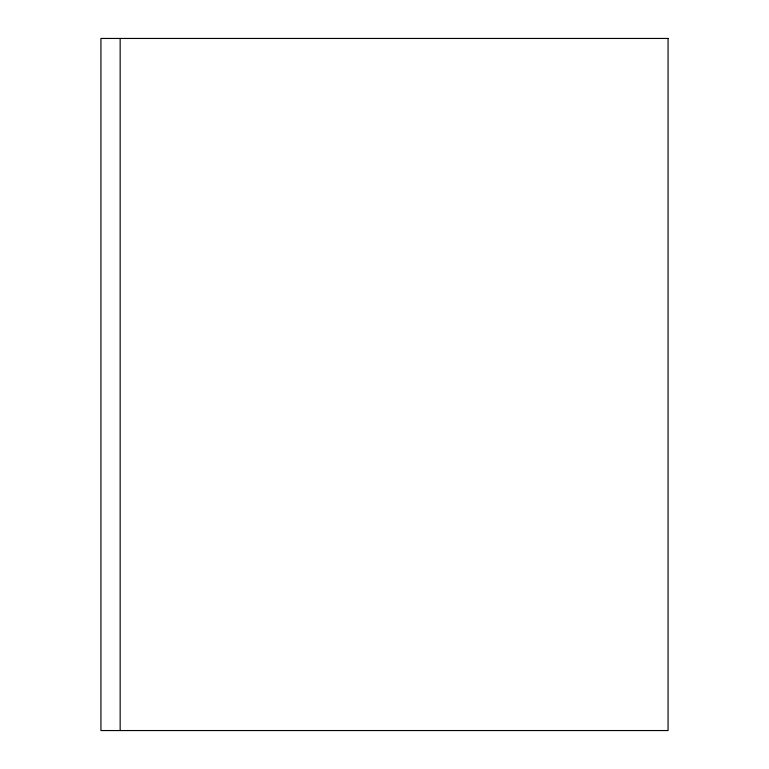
<?xml version="1.0" encoding="UTF-8"?>
<svg xmlns="http://www.w3.org/2000/svg" width="769" height="769" viewBox="0 0 769 769"><rect width="100%" height="100%" fill="white"/><g stroke="black" fill="none" stroke-linecap="round" stroke-linejoin="round"><path stroke-width="1.15" d="M120.156 38.45L120.156 730.55M668.069 38.45L100.931 38.45L100.931 730.55L668.069 730.55L668.069 38.45"/></g></svg>
